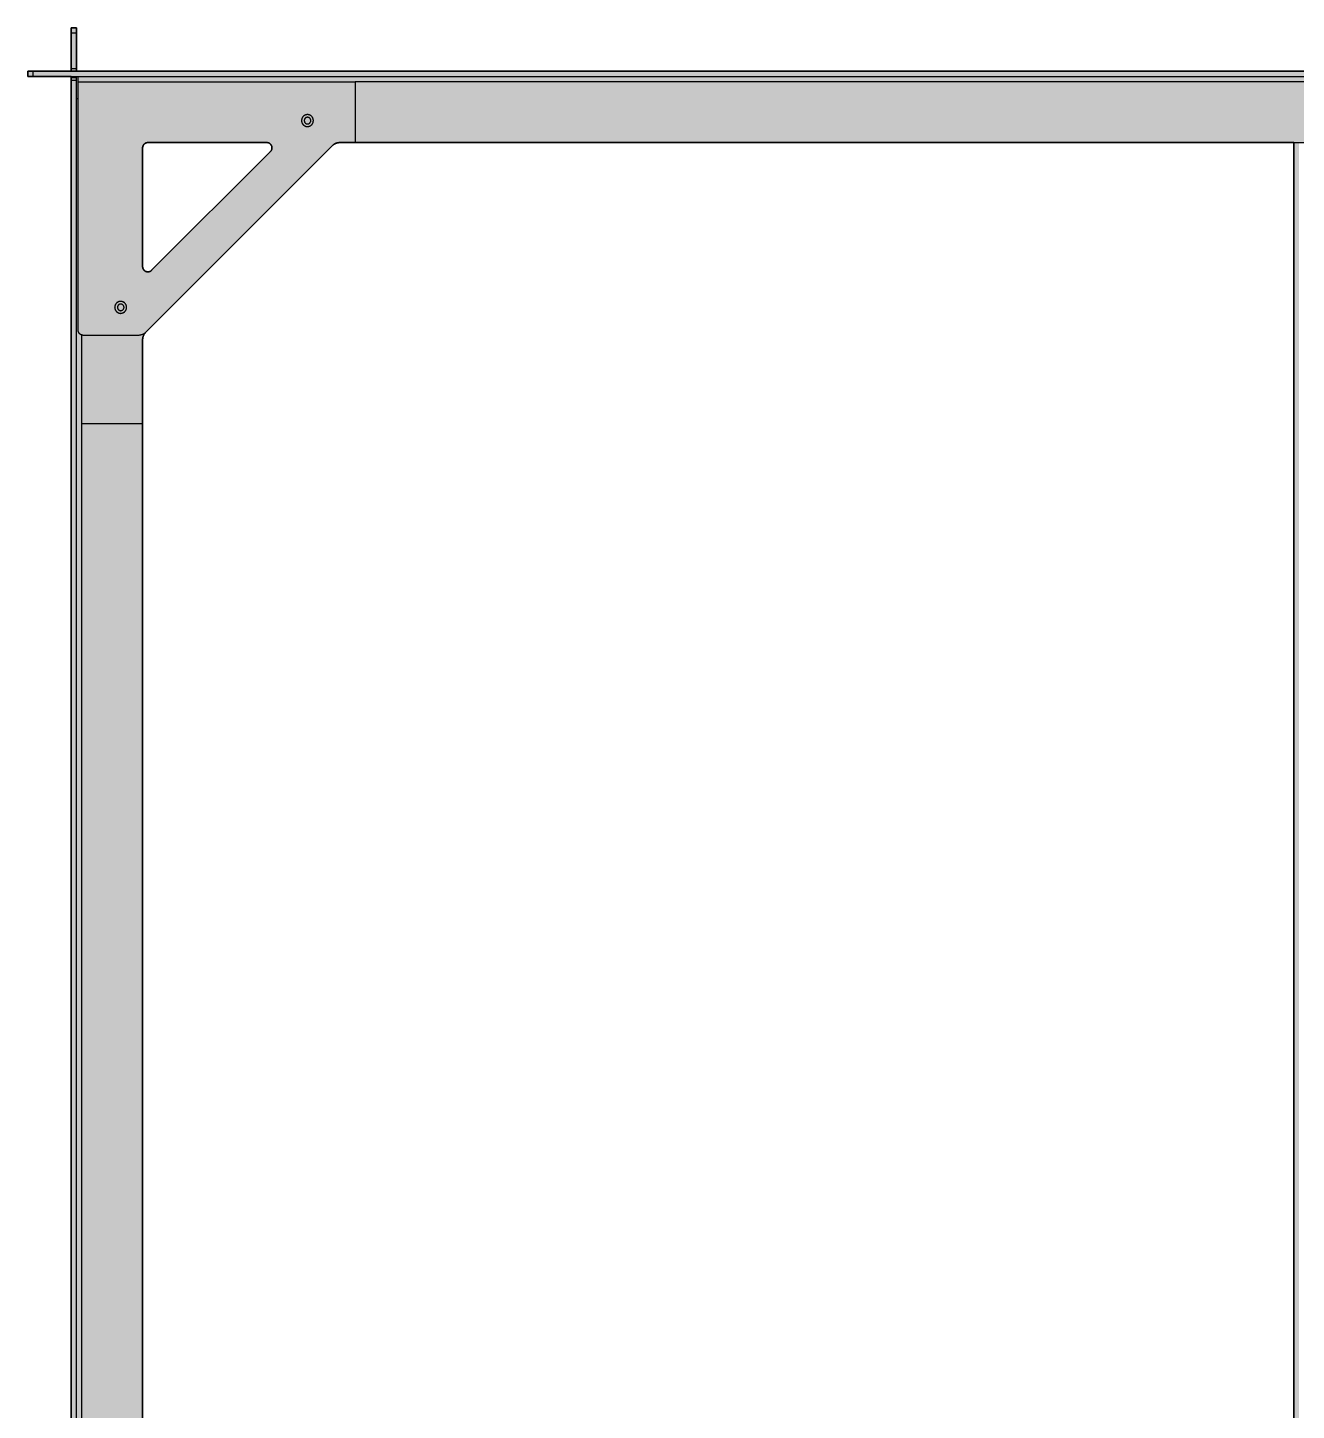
# Model space of a CAD drawing. Header units: millimetres. Extents: x 0 to 5353, y -1608 to 486.
# Drawn here: x 3442 to 4402, y -561 to 486 of the extents above; entities that cross this region are included whole.
import ezdxf

# ---------------------------------------------------------------- set-up
doc = ezdxf.new("R2010")
doc.units = ezdxf.units.MM
doc.layers.add('Blocks', color=7, linetype='Continuous')
doc.layers.add('Blocks$Fill', color=7, linetype='Continuous', true_color=0xffffff)
doc.layers.add('Blocks$Inner', color=7, linetype='Continuous', lineweight=25, true_color=0x007f00)
doc.layers.add('Blocks$Outline', color=7, linetype='Continuous', lineweight=35, true_color=0xff3f3f)

# ---------------------------------------------------------------- blocks, each defined once
blk = doc.blocks.new('Connect bed 180x200 Top')
at = {"layer": 'Blocks$Fill'}
h = blk.add_hatch(color=256, dxfattribs=at)
h.paths.add_polyline_path([(367.2, -928), (367.2, -954.8), (367.2, -958.8), (363.2, -958.8), (363.2, -954.8), (363.2, -928), (363.2, -926), (363.2, -925.8), (334.2, -925.8), (330.2, -925.8), (330.2, -921.8), (334.2, -921.8), (363.2, -921.8), (363.2, -921.3), (363.2, -921.1), (363.2, -919.1), (363.2, 1095.5), (363.2, 1097.5), (363.2, 1097.7), (363.2, 1098.2), (334.2, 1098.2), (330.2, 1098.2), (330.2, 1102.2), (334, 1102.2), (334.2, 1102.2), (363.2, 1102.2), (363.2, 1102.4), (363.2, 1104.4), (363.2, 1131.2), (363.2, 1135.2), (367.2, 1135.2), (367.2, 1131.2), (367.2, 1104.4), (367.2, 1102.4), (367.2, 1102.2), (1938.1, 1102.2), (2204.6, 1102.2), (2204.6, 1102.4), (2204.6, 1104.4), (2204.6, 1131.2), (2204.6, 1135.2), (2208.6, 1135.2), (2208.6, 1131.2), (2208.6, 1104.4), (2208.6, 1102.4), (2208.6, 1102.2), (2237.6, 1102.2), (2241.6, 1102.2), (2241.6, 1098.2), (2237.6, 1098.2), (2208.6, 1098.2), (2208.6, 1097.7), (2208.6, 1097.5), (2208.6, 1095.5), (2208.6, -919.1), (2208.6, -921.1), (2208.6, -921.3), (2208.6, -921.8), (2237.6, -921.8), (2241.6, -921.8), (2241.6, -925.8), (2237.6, -925.8), (2208.6, -925.8), (2208.6, -926), (2208.6, -928), (2208.6, -954.8), (2208.6, -958.8), (2204.6, -958.8), (2204.6, -954.8), (2204.6, -928), (2204.6, -926), (2204.6, -925.8), (1938.1, -925.8), (367.2, -925.8), (367.2, -926)], flags=0)
h.paths.add_polyline_path([(417.2, 1044.4), (417.2, 1044.2), (417.2, 954.3), (417.2, 954.2), (417.2, 954), (417.2, 953.9), (417.2, 953.8), (417.3, 953.6), (417.3, 953.5), (417.3, 953.3), (417.3, 953.2), (417.4, 953.1), (417.4, 952.9), (417.5, 952.8), (417.5, 952.7), (417.6, 952.6), (417.7, 952.4), (417.7, 952.3), (417.8, 952.2), (417.9, 952.1), (417.9, 952), (418, 951.9), (418.1, 951.8), (418.2, 951.6), (418.3, 951.5), (418.4, 951.4), (418.5, 951.4), (418.6, 951.3), (418.7, 951.2), (418.8, 951.1), (418.9, 951), (419, 950.9), (419.2, 950.9), (419.3, 950.8), (419.4, 950.7), (419.5, 950.7), (419.7, 950.6), (419.8, 950.6), (419.9, 950.5), (420.1, 950.5), (420.2, 950.4), (420.3, 950.4), (420.5, 950.4), (420.6, 950.4), (420.7, 950.3), (420.9, 950.3), (421, 950.3), (421.1, 950.3), (421.3, 950.3), (421.4, 950.3), (421.6, 950.3), (421.7, 950.3), (421.8, 950.4), (422, 950.4), (422.1, 950.4), (422.2, 950.4), (422.4, 950.5), (422.5, 950.5), (422.6, 950.6), (422.8, 950.6), (422.9, 950.7), (423, 950.7), (423.1, 950.8), (423.3, 950.9), (423.4, 951), (423.5, 951), (423.6, 951.1), (423.7, 951.2), (423.8, 951.3), (423.9, 951.4), (424, 951.5), (513.9, 1041.4), (514, 1041.5), (514.1, 1041.6), (514.2, 1041.7), (514.3, 1041.8), (514.4, 1041.9), (514.5, 1042), (514.5, 1042.2), (514.6, 1042.3), (514.7, 1042.4), (514.7, 1042.5), (514.8, 1042.6), (514.8, 1042.8), (514.9, 1042.9), (514.9, 1043), (515, 1043.2), (515, 1043.3), (515, 1043.4), (515.1, 1043.6), (515.1, 1043.7), (515.1, 1043.9), (515.1, 1044), (515.1, 1044.1), (515.1, 1044.3), (515.1, 1044.4), (515.1, 1044.5), (515.1, 1044.7), (515.1, 1044.8), (515, 1045), (515, 1045.1), (515, 1045.2), (514.9, 1045.4), (514.9, 1045.5), (514.9, 1045.6), (514.8, 1045.8), (514.7, 1045.9), (514.7, 1046), (514.6, 1046.1), (514.6, 1046.2), (514.5, 1046.4), (514.4, 1046.5), (514.3, 1046.6), (514.2, 1046.7), (514.2, 1046.8), (514.1, 1046.9), (514, 1047), (513.9, 1047.1), (513.8, 1047.2), (513.7, 1047.3), (513.6, 1047.4), (513.4, 1047.5), (513.3, 1047.5), (513.2, 1047.6), (513.1, 1047.7), (513, 1047.8), (512.9, 1047.8), (512.7, 1047.9), (512.6, 1047.9), (512.5, 1048), (512.3, 1048), (512.2, 1048.1), (512.1, 1048.1), (511.9, 1048.1), (511.8, 1048.2), (511.7, 1048.2), (511.5, 1048.2), (511.4, 1048.2), (511.2, 1048.2), (511.1, 1048.2), (421.2, 1048.2), (421.1, 1048.2), (420.9, 1048.2), (420.8, 1048.2), (420.6, 1048.2), (420.5, 1048.2), (420.4, 1048.1), (420.2, 1048.1), (420.1, 1048.1), (420, 1048), (419.9, 1048), (419.7, 1047.9), (419.6, 1047.9), (419.5, 1047.8), (419.4, 1047.8), (419.2, 1047.7), (419.1, 1047.6), (419, 1047.6), (418.9, 1047.5), (418.8, 1047.4), (418.7, 1047.3), (418.6, 1047.2), (418.5, 1047.1), (418.4, 1047.1), (418.3, 1047), (418.2, 1046.9), (418.1, 1046.7), (418, 1046.6), (417.9, 1046.5), (417.8, 1046.4), (417.8, 1046.3), (417.7, 1046.2), (417.6, 1046.1), (417.6, 1045.9), (417.5, 1045.8), (417.5, 1045.7), (417.4, 1045.6), (417.4, 1045.4), (417.3, 1045.3), (417.3, 1045.2), (417.3, 1045), (417.3, 1044.9), (417.2, 1044.8), (417.2, 1044.6), (417.2, 1044.5)], flags=0)
h.paths.add_polyline_path([(2060.7, 1048.2), (2060.5, 1048.2), (2060.4, 1048.2), (2060.3, 1048.2), (2060.1, 1048.2), (2060, 1048.2), (2059.9, 1048.1), (2059.7, 1048.1), (2059.6, 1048.1), (2059.5, 1048), (2059.3, 1048), (2059.2, 1047.9), (2059.1, 1047.9), (2058.9, 1047.8), (2058.8, 1047.8), (2058.7, 1047.7), (2058.6, 1047.6), (2058.5, 1047.5), (2058.4, 1047.5), (2058.2, 1047.4), (2058.1, 1047.3), (2058, 1047.2), (2057.9, 1047.1), (2057.8, 1047), (2057.7, 1046.9), (2057.6, 1046.8), (2057.6, 1046.7), (2057.5, 1046.6), (2057.4, 1046.5), (2057.3, 1046.4), (2057.2, 1046.2), (2057.2, 1046.1), (2057.1, 1046), (2057, 1045.9), (2057, 1045.8), (2056.9, 1045.6), (2056.9, 1045.5), (2056.9, 1045.4), (2056.8, 1045.2), (2056.8, 1045.1), (2056.8, 1045), (2056.7, 1044.8), (2056.7, 1044.7), (2056.7, 1044.5), (2056.7, 1044.4), (2056.7, 1044.3), (2056.7, 1044.1), (2056.7, 1044), (2056.7, 1043.9), (2056.7, 1043.7), (2056.7, 1043.6), (2056.8, 1043.4), (2056.8, 1043.3), (2056.8, 1043.2), (2056.9, 1043), (2056.9, 1042.9), (2057, 1042.8), (2057, 1042.6), (2057.1, 1042.5), (2057.1, 1042.4), (2057.2, 1042.3), (2057.3, 1042.2), (2057.3, 1042), (2057.4, 1041.9), (2057.5, 1041.8), (2057.6, 1041.7), (2057.7, 1041.6), (2057.8, 1041.5), (2057.9, 1041.4), (2147.8, 951.5), (2147.9, 951.4), (2148, 951.3), (2148.1, 951.2), (2148.2, 951.1), (2148.3, 951), (2148.4, 951), (2148.5, 950.9), (2148.7, 950.8), (2148.8, 950.7), (2148.9, 950.7), (2149, 950.6), (2149.2, 950.6), (2149.3, 950.5), (2149.4, 950.5), (2149.6, 950.4), (2149.7, 950.4), (2149.8, 950.4), (2150, 950.4), (2150.1, 950.3), (2150.2, 950.3), (2150.4, 950.3), (2150.5, 950.3), (2150.7, 950.3), (2150.8, 950.3), (2150.9, 950.3), (2151.1, 950.3), (2151.2, 950.4), (2151.3, 950.4), (2151.5, 950.4), (2151.6, 950.4), (2151.7, 950.5), (2151.9, 950.5), (2152, 950.6), (2152.1, 950.6), (2152.3, 950.7), (2152.4, 950.7), (2152.5, 950.8), (2152.6, 950.9), (2152.7, 950.9), (2152.9, 951), (2153, 951.1), (2153.1, 951.2), (2153.2, 951.3), (2153.3, 951.4), (2153.4, 951.4), (2153.5, 951.5), (2153.6, 951.6), (2153.7, 951.8), (2153.8, 951.9), (2153.9, 952), (2153.9, 952.1), (2154, 952.2), (2154.1, 952.3), (2154.1, 952.4), (2154.2, 952.6), (2154.3, 952.7), (2154.3, 952.8), (2154.4, 952.9), (2154.4, 953.1), (2154.5, 953.2), (2154.5, 953.3), (2154.5, 953.5), (2154.5, 953.6), (2154.6, 953.8), (2154.6, 953.9), (2154.6, 954), (2154.6, 954.2), (2154.6, 954.3), (2154.6, 1044.2), (2154.6, 1044.4), (2154.6, 1044.5), (2154.6, 1044.6), (2154.6, 1044.8), (2154.5, 1044.9), (2154.5, 1045.1), (2154.5, 1045.2), (2154.4, 1045.3), (2154.4, 1045.5), (2154.4, 1045.6), (2154.3, 1045.7), (2154.3, 1045.9), (2154.2, 1046), (2154.1, 1046.1), (2154.1, 1046.2), (2154, 1046.3), (2153.9, 1046.5), (2153.8, 1046.6), (2153.8, 1046.7), (2153.7, 1046.8), (2153.6, 1046.9), (2153.5, 1047), (2153.4, 1047.1), (2153.3, 1047.2), (2153.2, 1047.3), (2153.1, 1047.4), (2153, 1047.5), (2152.8, 1047.5), (2152.7, 1047.6), (2152.6, 1047.7), (2152.5, 1047.8), (2152.4, 1047.8), (2152.2, 1047.9), (2152.1, 1047.9), (2152, 1048), (2151.8, 1048), (2151.7, 1048.1), (2151.6, 1048.1), (2151.4, 1048.1), (2151.3, 1048.2), (2151.2, 1048.2), (2151, 1048.2), (2150.9, 1048.2), (2150.7, 1048.2), (2150.6, 1048.2)], flags=0)
h.paths.add_polyline_path([(2154.6, -867.9), (2154.6, -867.8), (2154.6, -777.9), (2154.6, -777.7), (2154.6, -777.6), (2154.6, -777.4), (2154.6, -777.3), (2154.5, -777.2), (2154.5, -777), (2154.5, -776.9), (2154.5, -776.8), (2154.4, -776.6), (2154.4, -776.5), (2154.3, -776.4), (2154.3, -776.2), (2154.2, -776.1), (2154.1, -776), (2154.1, -775.9), (2154, -775.8), (2153.9, -775.6), (2153.9, -775.5), (2153.8, -775.4), (2153.7, -775.3), (2153.6, -775.2), (2153.5, -775.1), (2153.4, -775), (2153.3, -774.9), (2153.2, -774.8), (2153.1, -774.7), (2153, -774.6), (2152.9, -774.6), (2152.7, -774.5), (2152.6, -774.4), (2152.5, -774.3), (2152.4, -774.3), (2152.3, -774.2), (2152.1, -774.2), (2152, -774.1), (2151.9, -774.1), (2151.7, -774), (2151.6, -774), (2151.5, -774), (2151.3, -773.9), (2151.2, -773.9), (2151.1, -773.9), (2150.9, -773.9), (2150.8, -773.9), (2150.7, -773.9), (2150.5, -773.9), (2150.4, -773.9), (2150.2, -773.9), (2150.1, -773.9), (2150, -773.9), (2149.8, -773.9), (2149.7, -774), (2149.6, -774), (2149.4, -774), (2149.3, -774.1), (2149.2, -774.1), (2149, -774.2), (2148.9, -774.2), (2148.8, -774.3), (2148.7, -774.4), (2148.5, -774.4), (2148.4, -774.5), (2148.3, -774.6), (2148.2, -774.7), (2148.1, -774.8), (2148, -774.8), (2147.9, -774.9), (2147.8, -775), (2057.9, -864.9), (2057.8, -865), (2057.7, -865.2), (2057.6, -865.3), (2057.5, -865.4), (2057.4, -865.5), (2057.3, -865.6), (2057.3, -865.7), (2057.2, -865.8), (2057.1, -866), (2057.1, -866.1), (2057, -866.2), (2057, -866.3), (2056.9, -866.5), (2056.9, -866.6), (2056.8, -866.7), (2056.8, -866.9), (2056.8, -867), (2056.7, -867.1), (2056.7, -867.3), (2056.7, -867.4), (2056.7, -867.5), (2056.7, -867.7), (2056.7, -867.8), (2056.7, -868), (2056.7, -868.1), (2056.7, -868.2), (2056.7, -868.4), (2056.8, -868.5), (2056.8, -868.6), (2056.8, -868.8), (2056.9, -868.9), (2056.9, -869), (2056.9, -869.2), (2057, -869.3), (2057, -869.4), (2057.1, -869.6), (2057.2, -869.7), (2057.2, -869.8), (2057.3, -869.9), (2057.4, -870), (2057.5, -870.2), (2057.6, -870.3), (2057.6, -870.4), (2057.7, -870.5), (2057.8, -870.6), (2057.9, -870.7), (2058, -870.8), (2058.1, -870.9), (2058.2, -870.9), (2058.4, -871), (2058.5, -871.1), (2058.6, -871.2), (2058.7, -871.2), (2058.8, -871.3), (2058.9, -871.4), (2059.1, -871.4), (2059.2, -871.5), (2059.3, -871.5), (2059.5, -871.6), (2059.6, -871.6), (2059.7, -871.7), (2059.9, -871.7), (2060, -871.7), (2060.1, -871.7), (2060.3, -871.8), (2060.4, -871.8), (2060.5, -871.8), (2060.7, -871.8), (2150.6, -871.8), (2150.7, -871.8), (2150.9, -871.8), (2151, -871.8), (2151.2, -871.7), (2151.3, -871.7), (2151.4, -871.7), (2151.6, -871.7), (2151.7, -871.6), (2151.8, -871.6), (2152, -871.5), (2152.1, -871.5), (2152.2, -871.4), (2152.4, -871.4), (2152.5, -871.3), (2152.6, -871.2), (2152.7, -871.2), (2152.8, -871.1), (2153, -871), (2153.1, -870.9), (2153.2, -870.8), (2153.3, -870.7), (2153.4, -870.7), (2153.5, -870.6), (2153.6, -870.5), (2153.7, -870.3), (2153.8, -870.2), (2153.8, -870.1), (2153.9, -870), (2154, -869.9), (2154.1, -869.8), (2154.1, -869.7), (2154.2, -869.5), (2154.3, -869.4), (2154.3, -869.3), (2154.4, -869.1), (2154.4, -869), (2154.4, -868.9), (2154.5, -868.7), (2154.5, -868.6), (2154.5, -868.5), (2154.6, -868.3), (2154.6, -868.2), (2154.6, -868.1)], flags=0)
h.paths.add_polyline_path([(1296.6, -871.8), (1296.6, 1048.2), (1292.6, 1048.2), (1292.6, -871.8)], flags=0)
h.paths.add_polyline_path([(511.1, -871.8), (511.2, -871.8), (511.4, -871.8), (511.5, -871.8), (511.7, -871.7), (511.8, -871.7), (511.9, -871.7), (512.1, -871.7), (512.2, -871.6), (512.3, -871.6), (512.5, -871.5), (512.6, -871.5), (512.7, -871.4), (512.9, -871.4), (513, -871.3), (513.1, -871.2), (513.2, -871.2), (513.3, -871.1), (513.4, -871), (513.6, -870.9), (513.7, -870.9), (513.8, -870.8), (513.9, -870.7), (514, -870.6), (514.1, -870.5), (514.2, -870.4), (514.2, -870.3), (514.3, -870.2), (514.4, -870), (514.5, -869.9), (514.6, -869.8), (514.6, -869.7), (514.7, -869.6), (514.7, -869.4), (514.8, -869.3), (514.9, -869.2), (514.9, -869), (514.9, -868.9), (515, -868.8), (515, -868.6), (515, -868.5), (515.1, -868.4), (515.1, -868.2), (515.1, -868.1), (515.1, -868), (515.1, -867.8), (515.1, -867.7), (515.1, -867.5), (515.1, -867.4), (515.1, -867.3), (515.1, -867.1), (515, -867), (515, -866.9), (515, -866.7), (514.9, -866.6), (514.9, -866.5), (514.8, -866.3), (514.8, -866.2), (514.7, -866.1), (514.7, -866), (514.6, -865.8), (514.5, -865.7), (514.5, -865.6), (514.4, -865.5), (514.3, -865.4), (514.2, -865.3), (514.1, -865.2), (514, -865), (513.9, -864.9), (424, -775), (423.9, -774.9), (423.8, -774.8), (423.7, -774.8), (423.6, -774.7), (423.5, -774.6), (423.4, -774.5), (423.3, -774.4), (423.1, -774.4), (423, -774.3), (422.9, -774.2), (422.8, -774.2), (422.6, -774.1), (422.5, -774.1), (422.4, -774), (422.2, -774), (422.1, -774), (422, -773.9), (421.8, -773.9), (421.7, -773.9), (421.6, -773.9), (421.4, -773.9), (421.3, -773.9), (421.1, -773.9), (421, -773.9), (420.9, -773.9), (420.7, -773.9), (420.6, -773.9), (420.5, -773.9), (420.3, -774), (420.2, -774), (420.1, -774), (419.9, -774.1), (419.8, -774.1), (419.7, -774.2), (419.5, -774.2), (419.4, -774.3), (419.3, -774.3), (419.2, -774.4), (419, -774.5), (418.9, -774.6), (418.8, -774.6), (418.7, -774.7), (418.6, -774.8), (418.5, -774.9), (418.4, -775), (418.3, -775.1), (418.2, -775.2), (418.1, -775.3), (418, -775.4), (417.9, -775.5), (417.9, -775.6), (417.8, -775.8), (417.7, -775.9), (417.7, -776), (417.6, -776.1), (417.5, -776.2), (417.5, -776.4), (417.4, -776.5), (417.4, -776.6), (417.3, -776.8), (417.3, -776.9), (417.3, -777), (417.3, -777.2), (417.2, -777.3), (417.2, -777.4), (417.2, -777.6), (417.2, -777.7), (417.2, -777.9), (417.2, -867.8), (417.2, -867.9), (417.2, -868), (417.2, -868.2), (417.2, -868.3), (417.3, -868.5), (417.3, -868.6), (417.3, -868.7), (417.3, -868.9), (417.4, -869), (417.4, -869.1), (417.5, -869.2), (417.5, -869.4), (417.6, -869.5), (417.6, -869.6), (417.7, -869.7), (417.8, -869.9), (417.8, -870), (417.9, -870.1), (418, -870.2), (418.1, -870.3), (418.2, -870.4), (418.3, -870.5), (418.4, -870.6), (418.5, -870.7), (418.6, -870.8), (418.7, -870.9), (418.8, -871), (418.9, -871), (419, -871.1), (419.1, -871.2), (419.2, -871.3), (419.4, -871.3), (419.5, -871.4), (419.6, -871.4), (419.7, -871.5), (419.9, -871.5), (420, -871.6), (420.1, -871.6), (420.2, -871.7), (420.4, -871.7), (420.5, -871.7), (420.6, -871.7), (420.8, -871.8), (420.9, -871.8), (421.1, -871.8), (421.2, -871.8)], flags=0)
h.paths.add_polyline_path([(1300.6, -871.8), (1938.1, -871.8), (1993.6, -871.8), (2005.3, -871.8), (2005.6, -871.8), (2005.8, -871.8), (2006.1, -871.7), (2006.4, -871.7), (2006.6, -871.7), (2006.9, -871.6), (2007.2, -871.5), (2007.4, -871.5), (2007.7, -871.4), (2008, -871.3), (2008.2, -871.2), (2008.5, -871.1), (2008.7, -871), (2009, -870.9), (2009.2, -870.7), (2009.4, -870.6), (2009.7, -870.5), (2009.9, -870.3), (2010.1, -870.2), (2010.3, -870), (2010.5, -869.8), (2010.8, -869.6), (2010.9, -869.4), (2152.3, -728.1), (2152.5, -727.9), (2152.6, -727.7), (2152.8, -727.5), (2153, -727.3), (2153.1, -727.1), (2153.3, -726.9), (2153.4, -726.6), (2153.6, -726.4), (2153.7, -726.1), (2153.8, -725.9), (2153.9, -725.7), (2154, -725.4), (2154.1, -725.1), (2154.2, -724.9), (2154.3, -724.6), (2154.4, -724.4), (2154.4, -724.1), (2154.5, -723.8), (2154.5, -723.6), (2154.6, -723.3), (2154.6, -723), (2154.6, -722.7), (2154.6, -722.5), (2154.6, -658.8), (2154.6, 835.2), (2154.6, 898.9), (2154.6, 899.2), (2154.6, 899.5), (2154.6, 899.7), (2154.5, 900), (2154.5, 900.3), (2154.4, 900.5), (2154.4, 900.8), (2154.3, 901.1), (2154.2, 901.3), (2154.1, 901.6), (2154, 901.8), (2153.9, 902.1), (2153.8, 902.3), (2153.7, 902.6), (2153.6, 902.8), (2153.4, 903.1), (2153.3, 903.3), (2153.1, 903.5), (2153, 903.7), (2152.8, 904), (2152.6, 904.2), (2152.5, 904.4), (2152.3, 904.6), (2010.9, 1045.9), (2010.8, 1046.1), (2010.5, 1046.3), (2010.3, 1046.4), (2010.1, 1046.6), (2009.9, 1046.8), (2009.7, 1046.9), (2009.4, 1047.1), (2009.2, 1047.2), (2009, 1047.3), (2008.7, 1047.4), (2008.5, 1047.6), (2008.2, 1047.7), (2008, 1047.8), (2007.7, 1047.8), (2007.4, 1047.9), (2007.2, 1048), (2006.9, 1048.1), (2006.6, 1048.1), (2006.4, 1048.1), (2006.1, 1048.2), (2005.8, 1048.2), (2005.6, 1048.2), (2005.3, 1048.2), (1993.6, 1048.2), (1938.1, 1048.2), (1300.6, 1048.2)], flags=0)
h.paths.add_polyline_path([(578.2, -871.8), (1288.6, -871.8), (1288.6, 1048.2), (578.2, 1048.2), (566.5, 1048.2), (566.2, 1048.2), (566, 1048.2), (565.7, 1048.2), (565.4, 1048.1), (565.1, 1048.1), (564.9, 1048.1), (564.6, 1048), (564.3, 1047.9), (564.1, 1047.8), (563.8, 1047.8), (563.6, 1047.7), (563.3, 1047.6), (563.1, 1047.4), (562.8, 1047.3), (562.6, 1047.2), (562.3, 1047.1), (562.1, 1046.9), (561.9, 1046.8), (561.7, 1046.6), (561.5, 1046.4), (561.2, 1046.3), (561, 1046.1), (560.8, 1045.9), (419.6, 904.6), (419.4, 904.4), (419.2, 904.2), (419, 904), (418.8, 903.7), (418.7, 903.5), (418.5, 903.3), (418.4, 903.1), (418.2, 902.8), (418.1, 902.6), (418, 902.3), (417.9, 902.1), (417.8, 901.8), (417.7, 901.6), (417.6, 901.3), (417.5, 901.1), (417.4, 900.8), (417.4, 900.5), (417.3, 900.3), (417.3, 900), (417.3, 899.7), (417.2, 899.5), (417.2, 899.2), (417.2, 898.9), (417.2, 835.2), (417.2, -658.8), (417.2, -722.5), (417.2, -722.7), (417.2, -723), (417.3, -723.3), (417.3, -723.6), (417.3, -723.8), (417.4, -724.1), (417.4, -724.4), (417.5, -724.6), (417.6, -724.9), (417.7, -725.1), (417.8, -725.4), (417.9, -725.7), (418, -725.9), (418.1, -726.1), (418.2, -726.4), (418.4, -726.6), (418.5, -726.9), (418.7, -727.1), (418.8, -727.3), (419, -727.5), (419.2, -727.7), (419.4, -727.9), (419.6, -728.1), (560.8, -869.4), (561, -869.6), (561.2, -869.8), (561.5, -870), (561.7, -870.2), (561.9, -870.3), (562.1, -870.5), (562.3, -870.6), (562.6, -870.7), (562.8, -870.9), (563.1, -871), (563.3, -871.1), (563.6, -871.2), (563.8, -871.3), (564.1, -871.4), (564.3, -871.5), (564.6, -871.5), (564.9, -871.6), (565.1, -871.7), (565.4, -871.7), (565.7, -871.7), (566, -871.8), (566.2, -871.8), (566.5, -871.8)], flags=0)
at = {"layer": 'Blocks$Inner'}
for p, q in [((334, 1102.2), (330.2, 1102.2)), ((330.2, 1102.2), (330.2, 1098.2)), ((334.2, 1102.2), (334, 1102.2)), ((334.2, 1098.2), (334.2, 1102.2)), ((1938.1, 1102.2), (334.2, 1102.2)), ((363.2, 1104.4), (367.2, 1104.4)), ((367.2, 1102.2), (367.2, 1102.4)), ((330.2, 1098.2), (334.2, 1098.2)), ((334.2, 1098.2), (1938.1, 1098.2)), ((368.4, 1094.2), (368.4, 1098.2)), ((1938.1, 1094.2), (578.2, 1094.2)), ((368.4, 1081.2), (367.2, 1081.2)), ((578.2, 1048.2), (1938.1, 1048.2)), ((1288.6, 1048.2), (1288.6, -871.8)), ((371.2, -726), (371.2, 902.4))]:
    blk.add_line(p, q, dxfattribs=at)
for points in [[(367.2, 1131.2), (367.2, 1135.2), (363.2, 1135.2), (363.2, 1131.2)], [(566.5, 1048.2), (566.2, 1048.2), (566, 1048.2), (565.7, 1048.2), (565.4, 1048.1), (565.1, 1048.1), (564.9, 1048.1), (564.6, 1048), (564.3, 1047.9), (564.1, 1047.8), (563.8, 1047.8), (563.6, 1047.7), (563.3, 1047.6), (563.1, 1047.4), (562.8, 1047.3), (562.6, 1047.2), (562.3, 1047.1), (562.1, 1046.9), (561.9, 1046.8), (561.7, 1046.6), (561.5, 1046.4), (561.2, 1046.3), (561, 1046.1), (560.8, 1045.9), (419.5, 904.6), (419.3, 904.4), (419.1, 904.2), (418.9, 904), (418.7, 903.8), (418.5, 903.7), (418.3, 903.5), (418, 903.4), (417.8, 903.2), (417.6, 903.1), (417.3, 903), (417.1, 902.9), (416.8, 902.8), (416.6, 902.7), (416.3, 902.6), (416, 902.5), (415.8, 902.5), (415.5, 902.4), (415.2, 902.3), (415, 902.3), (414.7, 902.3), (414.4, 902.2), (414.2, 902.2), (413.9, 902.2), (372.4, 902.2), (372.3, 902.2), (372.1, 902.2), (372, 902.2), (371.8, 902.3), (371.7, 902.3), (371.6, 902.3), (371.4, 902.3), (371.3, 902.4), (371.2, 902.4), (371.1, 902.5), (370.9, 902.5), (370.8, 902.6), (370.7, 902.6), (370.6, 902.7), (370.4, 902.7), (370.3, 902.8), (370.2, 902.9), (370.1, 903), (370, 903), (369.9, 903.1), (369.8, 903.2), (369.7, 903.3), (369.6, 903.4), (369.5, 903.5), (369.4, 903.6), (369.3, 903.7), (369.2, 903.8), (369.1, 903.9), (369, 904), (369, 904.1), (368.9, 904.3), (368.8, 904.4), (368.8, 904.5), (368.7, 904.6), (368.7, 904.8), (368.6, 904.9), (368.6, 905), (368.5, 905.1), (368.5, 905.3), (368.5, 905.4), (368.5, 905.5), (368.4, 905.7), (368.4, 905.8), (368.4, 906), (368.4, 906.1), (368.4, 906.2), (368.4, 1094.2), (578.2, 1094.2), (578.2, 1048.2)], [(546.5, 1065), (546.5, 1065.2), (546.4, 1065.3), (546.4, 1065.5), (546.4, 1065.6), (546.4, 1065.8), (546.3, 1065.9), (546.3, 1066.1), (546.3, 1066.2), (546.2, 1066.4), (546.1, 1066.5), (546.1, 1066.7), (546, 1066.8), (546, 1067), (545.9, 1067.1), (545.8, 1067.2), (545.7, 1067.4), (545.6, 1067.5), (545.5, 1067.6), (545.4, 1067.7), (545.3, 1067.9), (545.2, 1068), (545.1, 1068.1), (545, 1068.2), (544.9, 1068.3), (544.8, 1068.4), (544.7, 1068.5), (544.5, 1068.6), (544.4, 1068.7), (544.3, 1068.7), (544.1, 1068.8), (544, 1068.9), (543.9, 1069), (543.7, 1069), (543.6, 1069.1), (543.4, 1069.1), (543.3, 1069.2), (543.1, 1069.2), (543, 1069.3), (542.8, 1069.3), (542.7, 1069.3), (542.5, 1069.3), (542.4, 1069.4), (542.2, 1069.4), (542, 1069.4), (541.9, 1069.4), (541.7, 1069.4), (541.6, 1069.4), (541.4, 1069.3), (541.3, 1069.3), (541.1, 1069.3), (541, 1069.3), (540.8, 1069.2), (540.7, 1069.2), (540.5, 1069.1), (540.4, 1069.1), (540.2, 1069), (540.1, 1069), (539.9, 1068.9), (539.8, 1068.8), (539.7, 1068.7), (539.5, 1068.7), (539.4, 1068.6), (539.3, 1068.5), (539.2, 1068.4), (539, 1068.3), (538.9, 1068.2), (538.8, 1068.1), (538.7, 1068), (538.6, 1067.9), (538.5, 1067.7), (538.4, 1067.6), (538.3, 1067.5), (538.2, 1067.4), (538.1, 1067.2), (538.1, 1067.1), (538, 1067), (537.9, 1066.8), (537.8, 1066.7), (537.8, 1066.5), (537.7, 1066.4), (537.7, 1066.2), (537.6, 1066.1), (537.6, 1065.9), (537.6, 1065.8), (537.5, 1065.6), (537.5, 1065.5), (537.5, 1065.3), (537.5, 1065.2), (537.5, 1065), (537.5, 1064.9), (537.5, 1064.7), (537.5, 1064.6), (537.5, 1064.4), (537.5, 1064.2), (537.5, 1064.1), (537.6, 1063.9), (537.6, 1063.8), (537.6, 1063.6), (537.7, 1063.5), (537.7, 1063.3), (537.8, 1063.2), (537.8, 1063.1), (537.9, 1062.9), (538, 1062.8), (538.1, 1062.6), (538.1, 1062.5), (538.2, 1062.4), (538.3, 1062.2), (538.4, 1062.1), (538.5, 1062), (538.6, 1061.9), (538.7, 1061.8), (538.8, 1061.7), (538.9, 1061.6), (539, 1061.4), (539.2, 1061.3), (539.3, 1061.3), (539.4, 1061.2), (539.5, 1061.1), (539.7, 1061), (539.8, 1060.9), (539.9, 1060.8), (540.1, 1060.8), (540.2, 1060.7), (540.4, 1060.7), (540.5, 1060.6), (540.7, 1060.6), (540.8, 1060.5), (541, 1060.5), (541.1, 1060.4), (541.3, 1060.4), (541.4, 1060.4), (541.6, 1060.4), (541.7, 1060.4), (541.9, 1060.4), (542, 1060.4), (542.2, 1060.4), (542.4, 1060.4), (542.5, 1060.4), (542.7, 1060.4), (542.8, 1060.4), (543, 1060.5), (543.1, 1060.5), (543.3, 1060.6), (543.4, 1060.6), (543.6, 1060.7), (543.7, 1060.7), (543.9, 1060.8), (544, 1060.8), (544.1, 1060.9), (544.3, 1061), (544.4, 1061.1), (544.5, 1061.2), (544.7, 1061.3), (544.8, 1061.3), (544.9, 1061.4), (545, 1061.6), (545.1, 1061.7), (545.2, 1061.8), (545.3, 1061.9), (545.4, 1062), (545.5, 1062.1), (545.6, 1062.2), (545.7, 1062.4), (545.8, 1062.5), (545.9, 1062.6), (546, 1062.8), (546, 1062.9), (546.1, 1063.1), (546.1, 1063.2), (546.2, 1063.3), (546.3, 1063.5), (546.3, 1063.6), (546.3, 1063.8), (546.4, 1063.9), (546.4, 1064.1), (546.4, 1064.2), (546.4, 1064.4), (546.5, 1064.6), (546.5, 1064.7), (546.5, 1064.9)], [(541.9, 1067.4), (541.8, 1067.4), (541.7, 1067.4), (541.7, 1067.3), (541.6, 1067.3), (541.5, 1067.3), (541.4, 1067.3), (541.3, 1067.3), (541.2, 1067.2), (541.2, 1067.2), (541.1, 1067.2), (541, 1067.2), (540.9, 1067.1), (540.8, 1067.1), (540.8, 1067), (540.7, 1067), (540.6, 1066.9), (540.5, 1066.9), (540.5, 1066.8), (540.4, 1066.8), (540.3, 1066.7), (540.3, 1066.7), (540.2, 1066.6), (540.2, 1066.6), (540.1, 1066.5), (540, 1066.4), (540, 1066.4), (539.9, 1066.3), (539.9, 1066.2), (539.8, 1066.1), (539.8, 1066.1), (539.8, 1066), (539.7, 1065.9), (539.7, 1065.8), (539.7, 1065.8), (539.6, 1065.7), (539.6, 1065.6), (539.6, 1065.5), (539.6, 1065.4), (539.5, 1065.3), (539.5, 1065.3), (539.5, 1065.2), (539.5, 1065.1), (539.5, 1065), (539.5, 1064.9), (539.5, 1064.8), (539.5, 1064.7), (539.5, 1064.7), (539.5, 1064.6), (539.5, 1064.5), (539.5, 1064.4), (539.6, 1064.3), (539.6, 1064.2), (539.6, 1064.1), (539.6, 1064.1), (539.7, 1064), (539.7, 1063.9), (539.7, 1063.8), (539.8, 1063.7), (539.8, 1063.7), (539.8, 1063.6), (539.9, 1063.5), (539.9, 1063.4), (540, 1063.4), (540, 1063.3), (540.1, 1063.2), (540.2, 1063.2), (540.2, 1063.1), (540.3, 1063.1), (540.3, 1063), (540.4, 1062.9), (540.5, 1062.9), (540.5, 1062.8), (540.6, 1062.8), (540.7, 1062.7), (540.8, 1062.7), (540.8, 1062.7), (540.9, 1062.6), (541, 1062.6), (541.1, 1062.5), (541.2, 1062.5), (541.2, 1062.5), (541.3, 1062.5), (541.4, 1062.4), (541.5, 1062.4), (541.6, 1062.4), (541.7, 1062.4), (541.7, 1062.4), (541.8, 1062.4), (541.9, 1062.4), (542, 1062.4), (542.1, 1062.4), (542.2, 1062.4), (542.3, 1062.4), (542.3, 1062.4), (542.4, 1062.4), (542.5, 1062.4), (542.6, 1062.4), (542.7, 1062.5), (542.8, 1062.5), (542.8, 1062.5), (542.9, 1062.5), (543, 1062.6), (543.1, 1062.6), (543.2, 1062.7), (543.2, 1062.7), (543.3, 1062.7), (543.4, 1062.8), (543.5, 1062.8), (543.5, 1062.9), (543.6, 1062.9), (543.7, 1063), (543.7, 1063.1), (543.8, 1063.1), (543.8, 1063.2), (543.9, 1063.2), (544, 1063.3), (544, 1063.4), (544.1, 1063.4), (544.1, 1063.5), (544.1, 1063.6), (544.2, 1063.7), (544.2, 1063.7), (544.3, 1063.8), (544.3, 1063.9), (544.3, 1064), (544.4, 1064.1), (544.4, 1064.1), (544.4, 1064.2), (544.4, 1064.3), (544.5, 1064.4), (544.5, 1064.5), (544.5, 1064.6), (544.5, 1064.7), (544.5, 1064.7), (544.5, 1064.8), (544.5, 1064.9), (544.5, 1065), (544.5, 1065.1), (544.5, 1065.2), (544.5, 1065.3), (544.5, 1065.3), (544.4, 1065.4), (544.4, 1065.5), (544.4, 1065.6), (544.4, 1065.7), (544.3, 1065.8), (544.3, 1065.8), (544.3, 1065.9), (544.2, 1066), (544.2, 1066.1), (544.1, 1066.1), (544.1, 1066.2), (544.1, 1066.3), (544, 1066.4), (544, 1066.4), (543.9, 1066.5), (543.8, 1066.6), (543.8, 1066.6), (543.7, 1066.7), (543.7, 1066.7), (543.6, 1066.8), (543.5, 1066.8), (543.5, 1066.9), (543.4, 1066.9), (543.3, 1067), (543.2, 1067), (543.2, 1067.1), (543.1, 1067.1), (543, 1067.2), (542.9, 1067.2), (542.8, 1067.2), (542.8, 1067.2), (542.7, 1067.3), (542.6, 1067.3), (542.5, 1067.3), (542.4, 1067.3), (542.3, 1067.3), (542.3, 1067.4), (542.2, 1067.4), (542.1, 1067.4), (542, 1067.4)], [(417.2, 1044.4), (417.2, 1044.2), (417.2, 954.3), (417.2, 954.2), (417.2, 954), (417.2, 953.9), (417.2, 953.8), (417.3, 953.6), (417.3, 953.5), (417.3, 953.3), (417.3, 953.2), (417.4, 953.1), (417.4, 952.9), (417.5, 952.8), (417.5, 952.7), (417.6, 952.6), (417.7, 952.4), (417.7, 952.3), (417.8, 952.2), (417.9, 952.1), (417.9, 952), (418, 951.9), (418.1, 951.8), (418.2, 951.6), (418.3, 951.5), (418.4, 951.4), (418.5, 951.4), (418.6, 951.3), (418.7, 951.2), (418.8, 951.1), (418.9, 951), (419, 950.9), (419.2, 950.9), (419.3, 950.8), (419.4, 950.7), (419.5, 950.7), (419.7, 950.6), (419.8, 950.6), (419.9, 950.5), (420.1, 950.5), (420.2, 950.4), (420.3, 950.4), (420.5, 950.4), (420.6, 950.4), (420.7, 950.3), (420.9, 950.3), (421, 950.3), (421.1, 950.3), (421.3, 950.3), (421.4, 950.3), (421.6, 950.3), (421.7, 950.3), (421.8, 950.4), (422, 950.4), (422.1, 950.4), (422.2, 950.4), (422.4, 950.5), (422.5, 950.5), (422.6, 950.6), (422.8, 950.6), (422.9, 950.7), (423, 950.7), (423.1, 950.8), (423.3, 950.9), (423.4, 951), (423.5, 951), (423.6, 951.1), (423.7, 951.2), (423.8, 951.3), (423.9, 951.4), (424, 951.5), (513.9, 1041.4), (514, 1041.5), (514.1, 1041.6), (514.2, 1041.7), (514.3, 1041.8), (514.4, 1041.9), (514.5, 1042), (514.5, 1042.2), (514.6, 1042.3), (514.7, 1042.4), (514.7, 1042.5), (514.8, 1042.6), (514.8, 1042.8), (514.9, 1042.9), (514.9, 1043), (515, 1043.2), (515, 1043.3), (515, 1043.4), (515.1, 1043.6), (515.1, 1043.7), (515.1, 1043.9), (515.1, 1044), (515.1, 1044.1), (515.1, 1044.3), (515.1, 1044.4), (515.1, 1044.5), (515.1, 1044.7), (515.1, 1044.8), (515, 1045), (515, 1045.1), (515, 1045.2), (514.9, 1045.4), (514.9, 1045.5), (514.9, 1045.6), (514.8, 1045.8), (514.7, 1045.9), (514.7, 1046), (514.6, 1046.1), (514.6, 1046.2), (514.5, 1046.4), (514.4, 1046.5), (514.3, 1046.6), (514.2, 1046.7), (514.2, 1046.8), (514.1, 1046.9), (514, 1047), (513.9, 1047.1), (513.8, 1047.2), (513.7, 1047.3), (513.6, 1047.4), (513.4, 1047.5), (513.3, 1047.5), (513.2, 1047.6), (513.1, 1047.7), (513, 1047.8), (512.9, 1047.8), (512.7, 1047.9), (512.6, 1047.9), (512.5, 1048), (512.3, 1048), (512.2, 1048.1), (512.1, 1048.1), (511.9, 1048.1), (511.8, 1048.2), (511.7, 1048.2), (511.5, 1048.2), (511.4, 1048.2), (511.2, 1048.2), (511.1, 1048.2), (421.2, 1048.2), (421.1, 1048.2), (420.9, 1048.2), (420.8, 1048.2), (420.6, 1048.2), (420.5, 1048.2), (420.4, 1048.1), (420.2, 1048.1), (420.1, 1048.1), (420, 1048), (419.9, 1048), (419.7, 1047.9), (419.6, 1047.9), (419.5, 1047.8), (419.4, 1047.8), (419.2, 1047.7), (419.1, 1047.6), (419, 1047.6), (418.9, 1047.5), (418.8, 1047.4), (418.7, 1047.3), (418.6, 1047.2), (418.5, 1047.1), (418.4, 1047.1), (418.3, 1047), (418.2, 1046.9), (418.1, 1046.7), (418, 1046.6), (417.9, 1046.5), (417.8, 1046.4), (417.8, 1046.3), (417.7, 1046.2), (417.6, 1046.1), (417.6, 1045.9), (417.5, 1045.8), (417.5, 1045.7), (417.4, 1045.6), (417.4, 1045.4), (417.3, 1045.3), (417.3, 1045.2), (417.3, 1045), (417.3, 1044.9), (417.2, 1044.8), (417.2, 1044.6), (417.2, 1044.5)], [(405, 923.6), (405, 923.8), (405, 923.9), (405, 924.1), (405, 924.2), (405, 924.4), (404.9, 924.5), (404.9, 924.7), (404.8, 924.8), (404.8, 925), (404.7, 925.1), (404.7, 925.3), (404.6, 925.4), (404.5, 925.5), (404.5, 925.7), (404.4, 925.8), (404.3, 925.9), (404.2, 926.1), (404.1, 926.2), (404, 926.3), (403.9, 926.4), (403.8, 926.5), (403.7, 926.7), (403.6, 926.8), (403.5, 926.9), (403.4, 927), (403.2, 927.1), (403.1, 927.1), (403, 927.2), (402.8, 927.3), (402.7, 927.4), (402.6, 927.5), (402.4, 927.5), (402.3, 927.6), (402.1, 927.7), (402, 927.7), (401.8, 927.8), (401.7, 927.8), (401.5, 927.8), (401.4, 927.9), (401.2, 927.9), (401.1, 927.9), (400.9, 927.9), (400.8, 927.9), (400.6, 927.9), (400.5, 927.9), (400.3, 927.9), (400.2, 927.9), (400, 927.9), (399.9, 927.9), (399.7, 927.9), (399.5, 927.8), (399.4, 927.8), (399.2, 927.8), (399.1, 927.7), (399, 927.7), (398.8, 927.6), (398.7, 927.5), (398.5, 927.5), (398.4, 927.4), (398.3, 927.3), (398.1, 927.2), (398, 927.1), (397.9, 927.1), (397.7, 927), (397.6, 926.9), (397.5, 926.8), (397.4, 926.7), (397.3, 926.5), (397.2, 926.4), (397.1, 926.3), (397, 926.2), (396.9, 926.1), (396.8, 925.9), (396.7, 925.8), (396.6, 925.7), (396.6, 925.5), (396.5, 925.4), (396.4, 925.3), (396.4, 925.1), (396.3, 925), (396.3, 924.8), (396.2, 924.7), (396.2, 924.5), (396.1, 924.4), (396.1, 924.2), (396.1, 924.1), (396.1, 923.9), (396.1, 923.8), (396.1, 923.6), (396, 923.4), (396.1, 923.3), (396.1, 923.1), (396.1, 923), (396.1, 922.8), (396.1, 922.7), (396.1, 922.5), (396.2, 922.4), (396.2, 922.2), (396.3, 922.1), (396.3, 921.9), (396.4, 921.8), (396.4, 921.6), (396.5, 921.5), (396.6, 921.4), (396.6, 921.2), (396.7, 921.1), (396.8, 921), (396.9, 920.8), (397, 920.7), (397.1, 920.6), (397.2, 920.5), (397.3, 920.3), (397.4, 920.2), (397.5, 920.1), (397.6, 920), (397.7, 919.9), (397.9, 919.8), (398, 919.7), (398.1, 919.7), (398.3, 919.6), (398.4, 919.5), (398.5, 919.4), (398.7, 919.4), (398.8, 919.3), (399, 919.2), (399.1, 919.2), (399.2, 919.1), (399.4, 919.1), (399.5, 919.1), (399.7, 919), (399.9, 919), (400, 919), (400.2, 919), (400.3, 919), (400.5, 918.9), (400.6, 918.9), (400.8, 919), (400.9, 919), (401.1, 919), (401.2, 919), (401.4, 919), (401.5, 919.1), (401.7, 919.1), (401.8, 919.1), (402, 919.2), (402.1, 919.2), (402.3, 919.3), (402.4, 919.4), (402.6, 919.4), (402.7, 919.5), (402.8, 919.6), (403, 919.7), (403.1, 919.7), (403.2, 919.8), (403.4, 919.9), (403.5, 920), (403.6, 920.1), (403.7, 920.2), (403.8, 920.3), (403.9, 920.5), (404, 920.6), (404.1, 920.7), (404.2, 920.8), (404.3, 921), (404.4, 921.1), (404.5, 921.2), (404.5, 921.4), (404.6, 921.5), (404.7, 921.6), (404.7, 921.8), (404.8, 921.9), (404.8, 922.1), (404.9, 922.2), (404.9, 922.4), (405, 922.5), (405, 922.7), (405, 922.8), (405, 923), (405, 923.1), (405, 923.3), (405, 923.4)], [(400.5, 925.9), (400.4, 925.9), (400.3, 925.9), (400.2, 925.9), (400.1, 925.9), (400.1, 925.9), (400, 925.9), (399.9, 925.9), (399.8, 925.8), (399.7, 925.8), (399.6, 925.8), (399.6, 925.7), (399.5, 925.7), (399.4, 925.7), (399.3, 925.6), (399.3, 925.6), (399.2, 925.5), (399.1, 925.5), (399.1, 925.4), (399, 925.4), (398.9, 925.3), (398.9, 925.3), (398.8, 925.2), (398.7, 925.1), (398.7, 925.1), (398.6, 925), (398.6, 924.9), (398.5, 924.9), (398.5, 924.8), (398.4, 924.7), (398.4, 924.6), (398.3, 924.6), (398.3, 924.5), (398.3, 924.4), (398.2, 924.3), (398.2, 924.3), (398.2, 924.2), (398.2, 924.1), (398.1, 924), (398.1, 923.9), (398.1, 923.8), (398.1, 923.7), (398.1, 923.7), (398.1, 923.6), (398.1, 923.5), (398.1, 923.4), (398.1, 923.3), (398.1, 923.2), (398.1, 923.1), (398.1, 923.1), (398.1, 923), (398.1, 922.9), (398.2, 922.8), (398.2, 922.7), (398.2, 922.6), (398.2, 922.6), (398.3, 922.5), (398.3, 922.4), (398.3, 922.3), (398.4, 922.2), (398.4, 922.2), (398.5, 922.1), (398.5, 922), (398.6, 922), (398.6, 921.9), (398.7, 921.8), (398.7, 921.8), (398.8, 921.7), (398.9, 921.6), (398.9, 921.6), (399, 921.5), (399.1, 921.5), (399.1, 921.4), (399.2, 921.4), (399.3, 921.3), (399.3, 921.3), (399.4, 921.2), (399.5, 921.2), (399.6, 921.2), (399.6, 921.1), (399.7, 921.1), (399.8, 921.1), (399.9, 921), (400, 921), (400.1, 921), (400.1, 921), (400.2, 921), (400.3, 921), (400.4, 921), (400.5, 920.9), (400.6, 920.9), (400.7, 920.9), (400.7, 921), (400.8, 921), (400.9, 921), (401, 921), (401.1, 921), (401.2, 921), (401.3, 921), (401.3, 921.1), (401.4, 921.1), (401.5, 921.1), (401.6, 921.2), (401.7, 921.2), (401.7, 921.2), (401.8, 921.3), (401.9, 921.3), (402, 921.4), (402, 921.4), (402.1, 921.5), (402.2, 921.5), (402.2, 921.6), (402.3, 921.6), (402.4, 921.7), (402.4, 921.8), (402.5, 921.8), (402.5, 921.9), (402.6, 922), (402.6, 922), (402.7, 922.1), (402.7, 922.2), (402.8, 922.2), (402.8, 922.3), (402.8, 922.4), (402.9, 922.5), (402.9, 922.6), (402.9, 922.6), (403, 922.7), (403, 922.8), (403, 922.9), (403, 923), (403, 923.1), (403.1, 923.1), (403.1, 923.2), (403.1, 923.3), (403.1, 923.4), (403.1, 923.5), (403.1, 923.6), (403.1, 923.7), (403.1, 923.7), (403, 923.8), (403, 923.9), (403, 924), (403, 924.1), (403, 924.2), (402.9, 924.3), (402.9, 924.3), (402.9, 924.4), (402.8, 924.5), (402.8, 924.6), (402.8, 924.6), (402.7, 924.7), (402.7, 924.8), (402.6, 924.9), (402.6, 924.9), (402.5, 925), (402.5, 925.1), (402.4, 925.1), (402.4, 925.2), (402.3, 925.3), (402.2, 925.3), (402.2, 925.4), (402.1, 925.4), (402, 925.5), (402, 925.5), (401.9, 925.6), (401.8, 925.6), (401.7, 925.7), (401.7, 925.7), (401.6, 925.7), (401.5, 925.8), (401.4, 925.8), (401.3, 925.8), (401.3, 925.9), (401.2, 925.9), (401.1, 925.9), (401, 925.9), (400.9, 925.9), (400.8, 925.9), (400.7, 925.9), (400.7, 925.9), (400.6, 925.9)]]:
    blk.add_lwpolyline(points, close=True, dxfattribs=at)
for points in [[(363.2, 1131.2), (363.2, 1104.4), (363.2, 1102.4)], [(363.2, 1102.2), (363.2, 1102.4), (367.2, 1102.4), (367.2, 1104.4), (367.2, 1131.2)], [(363.2, 1097.5), (367.2, 1097.5), (367.2, 1097.7), (367.2, 1098.2)], [(363.2, 1098.2), (363.2, 1097.7), (367.2, 1097.7)], [(363.2, 1097.7), (363.2, 1097.5), (363.2, 1095.5), (363.2, -919.1), (363.2, -921.1)], [(363.2, 1095.5), (367.2, 1095.5), (367.2, 1097.5)], [(363.2, -919.1), (367.2, -919.1), (367.2, 1095.5)], [(420.9, 1048.2), (420.7, 1048.2), (420.6, 1048.2), (420.5, 1048.1), (420.3, 1048.1), (420.2, 1048.1), (420.1, 1048), (419.9, 1048), (419.8, 1048), (419.7, 1047.9), (419.5, 1047.9), (419.4, 1047.8), (419.3, 1047.7), (419.2, 1047.7), (419.1, 1047.6), (418.9, 1047.5), (418.8, 1047.4), (418.7, 1047.3), (418.6, 1047.3), (418.5, 1047.2), (418.4, 1047.1), (418.3, 1047), (418.2, 1046.9), (418.1, 1046.8), (418, 1046.7), (418, 1046.5), (417.9, 1046.4), (417.8, 1046.3), (417.7, 1046.2), (417.7, 1046.1), (417.6, 1046), (417.6, 1045.8), (417.5, 1045.7), (417.5, 1045.6), (417.4, 1045.4), (417.4, 1045.3), (417.3, 1045.2), (417.3, 1045), (417.3, 1044.9), (417.3, 1044.8), (417.2, 1044.6), (417.2, 1044.5), (417.2, 1044.4), (417.2, 1044.2), (417.2, 954.3), (417.2, 954.2), (417.2, 954), (417.2, 953.9), (417.3, 953.8), (417.3, 953.6), (417.3, 953.5), (417.3, 953.3), (417.4, 953.2), (417.4, 953.1), (417.5, 952.9), (417.5, 952.8), (417.6, 952.7), (417.6, 952.6), (417.7, 952.4), (417.8, 952.3), (417.8, 952.2), (417.9, 952.1), (418, 952), (418.1, 951.9), (418.2, 951.7), (418.2, 951.6), (418.3, 951.5), (418.4, 951.4), (418.5, 951.3), (418.6, 951.2), (418.7, 951.2), (418.9, 951.1), (419, 951), (419.1, 950.9), (419.2, 950.8), (419.3, 950.8), (419.5, 950.7), (419.6, 950.7), (419.7, 950.6), (419.8, 950.6), (420, 950.5), (420.1, 950.5), (420.2, 950.4), (420.4, 950.4), (420.5, 950.4), (420.6, 950.3), (420.8, 950.3), (420.9, 950.3)], [(419.6, 904.6), (419.4, 904.4), (419.2, 904.2), (419, 904), (418.8, 903.7), (418.7, 903.5), (418.5, 903.3), (418.4, 903.1), (418.2, 902.8), (418.1, 902.6), (418, 902.3), (417.9, 902.1), (417.8, 901.8), (417.7, 901.6), (417.6, 901.3), (417.5, 901.1), (417.4, 900.8), (417.4, 900.5), (417.3, 900.3), (417.3, 900), (417.3, 899.7), (417.2, 899.5), (417.2, 899.2), (417.2, 898.9), (417.2, 835.2), (371.2, 835.2)], [(417.2, 835.2), (417.2, -658.8)]]:
    blk.add_lwpolyline(points, dxfattribs=at)
at = {"layer": 'Blocks$Outline'}
for p, q in [((363.2, 1131.2), (363.2, 1135.2)), ((363.2, 1135.2), (367.2, 1135.2)), ((363.2, 1104.4), (363.2, 1131.2)), ((367.2, 1135.2), (367.2, 1131.2)), ((367.2, 1131.2), (367.2, 1104.4)), ((330.2, 1098.2), (330.2, 1102.2)), ((330.2, 1102.2), (334, 1102.2)), ((334, 1102.2), (334.2, 1102.2)), ((334.2, 1102.2), (363.2, 1102.2)), ((363.2, 1102.4), (363.2, 1104.4)), ((363.2, 1102.2), (363.2, 1102.4)), ((367.2, 1104.4), (367.2, 1102.4)), ((367.2, 1102.4), (367.2, 1102.2)), ((367.2, 1102.2), (1938.1, 1102.2)), ((334.2, 1098.2), (330.2, 1098.2)), ((363.2, 1098.2), (334.2, 1098.2)), ((363.2, 1097.7), (363.2, 1098.2)), ((363.2, 1097.5), (363.2, 1097.7)), ((363.2, 1095.5), (363.2, 1097.5)), ((363.2, -919.1), (363.2, 1095.5)), ((562.3, 1047.1), (562.1, 1046.9)), ((562.6, 1047.2), (562.3, 1047.1)), ((562.8, 1047.3), (562.6, 1047.2)), ((563.1, 1047.4), (562.8, 1047.3)), ((563.3, 1047.6), (563.1, 1047.4)), ((563.6, 1047.7), (563.3, 1047.6)), ((563.8, 1047.8), (563.6, 1047.7)), ((564.1, 1047.8), (563.8, 1047.8)), ((564.3, 1047.9), (564.1, 1047.8)), ((564.6, 1048), (564.3, 1047.9)), ((564.9, 1048.1), (564.6, 1048)), ((565.1, 1048.1), (564.9, 1048.1)), ((565.4, 1048.1), (565.1, 1048.1)), ((565.7, 1048.2), (565.4, 1048.1)), ((566, 1048.2), (565.7, 1048.2)), ((566.2, 1048.2), (566, 1048.2)), ((566.5, 1048.2), (566.2, 1048.2)), ((578.2, 1048.2), (566.5, 1048.2)), ((1288.6, 1048.2), (578.2, 1048.2)), ((1288.6, -871.8), (1288.6, 1048.2)), ((560.8, 1045.9), (419.6, 904.6)), ((561, 1046.1), (560.8, 1045.9)), ((561.2, 1046.3), (561, 1046.1)), ((561.5, 1046.4), (561.2, 1046.3)), ((561.7, 1046.6), (561.5, 1046.4)), ((561.9, 1046.8), (561.7, 1046.6)), ((562.1, 1046.9), (561.9, 1046.8)), ((417.4, 900.5), (417.3, 900.3)), ((417.5, 901.1), (417.4, 900.8)), ((417.4, 900.8), (417.4, 900.5)), ((417.6, 901.3), (417.5, 901.1)), ((417.7, 901.6), (417.6, 901.3)), ((417.8, 901.8), (417.7, 901.6)), ((417.9, 902.1), (417.8, 901.8)), ((418, 902.3), (417.9, 902.1)), ((418.1, 902.6), (418, 902.3)), ((418.2, 902.8), (418.1, 902.6)), ((418.4, 903.1), (418.2, 902.8)), ((418.5, 903.3), (418.4, 903.1)), ((418.7, 903.5), (418.5, 903.3)), ((418.8, 903.7), (418.7, 903.5)), ((419, 904), (418.8, 903.7)), ((419.2, 904.2), (419, 904)), ((419.4, 904.4), (419.2, 904.2)), ((419.6, 904.6), (419.4, 904.4)), ((417.3, 899.7), (417.2, 899.5)), ((417.2, 899.5), (417.2, 899.2)), ((417.2, 899.2), (417.2, 898.9)), ((417.2, 898.9), (417.2, 835.2)), ((417.3, 900.3), (417.3, 900)), ((417.3, 900), (417.3, 899.7)), ((417.2, 835.2), (417.2, -658.8))]:
    blk.add_line(p, q, dxfattribs=at)
blk.add_lwpolyline([(417.2, 1044.4), (417.2, 1044.2), (417.2, 954.3), (417.2, 954.2), (417.2, 954), (417.2, 953.9), (417.2, 953.8), (417.3, 953.6), (417.3, 953.5), (417.3, 953.3), (417.3, 953.2), (417.4, 953.1), (417.4, 952.9), (417.5, 952.8), (417.5, 952.7), (417.6, 952.6), (417.7, 952.4), (417.7, 952.3), (417.8, 952.2), (417.9, 952.1), (417.9, 952), (418, 951.9), (418.1, 951.8), (418.2, 951.6), (418.3, 951.5), (418.4, 951.4), (418.5, 951.4), (418.6, 951.3), (418.7, 951.2), (418.8, 951.1), (418.9, 951), (419, 950.9), (419.2, 950.9), (419.3, 950.8), (419.4, 950.7), (419.5, 950.7), (419.7, 950.6), (419.8, 950.6), (419.9, 950.5), (420.1, 950.5), (420.2, 950.4), (420.3, 950.4), (420.5, 950.4), (420.6, 950.4), (420.7, 950.3), (420.9, 950.3), (421, 950.3), (421.1, 950.3), (421.3, 950.3), (421.4, 950.3), (421.6, 950.3), (421.7, 950.3), (421.8, 950.4), (422, 950.4), (422.1, 950.4), (422.2, 950.4), (422.4, 950.5), (422.5, 950.5), (422.6, 950.6), (422.8, 950.6), (422.9, 950.7), (423, 950.7), (423.1, 950.8), (423.3, 950.9), (423.4, 951), (423.5, 951), (423.6, 951.1), (423.7, 951.2), (423.8, 951.3), (423.9, 951.4), (424, 951.5), (513.9, 1041.4), (514, 1041.5), (514.1, 1041.6), (514.2, 1041.7), (514.3, 1041.8), (514.4, 1041.9), (514.5, 1042), (514.5, 1042.2), (514.6, 1042.3), (514.7, 1042.4), (514.7, 1042.5), (514.8, 1042.6), (514.8, 1042.8), (514.9, 1042.9), (514.9, 1043), (515, 1043.2), (515, 1043.3), (515, 1043.4), (515.1, 1043.6), (515.1, 1043.7), (515.1, 1043.9), (515.1, 1044), (515.1, 1044.1), (515.1, 1044.3), (515.1, 1044.4), (515.1, 1044.5), (515.1, 1044.7), (515.1, 1044.8), (515, 1045), (515, 1045.1), (515, 1045.2), (514.9, 1045.4), (514.9, 1045.5), (514.9, 1045.6), (514.8, 1045.8), (514.7, 1045.9), (514.7, 1046), (514.6, 1046.1), (514.6, 1046.2), (514.5, 1046.4), (514.4, 1046.5), (514.3, 1046.6), (514.2, 1046.7), (514.2, 1046.8), (514.1, 1046.9), (514, 1047), (513.9, 1047.1), (513.8, 1047.2), (513.7, 1047.3), (513.6, 1047.4), (513.4, 1047.5), (513.3, 1047.5), (513.2, 1047.6), (513.1, 1047.7), (513, 1047.8), (512.9, 1047.8), (512.7, 1047.9), (512.6, 1047.9), (512.5, 1048), (512.3, 1048), (512.2, 1048.1), (512.1, 1048.1), (511.9, 1048.1), (511.8, 1048.2), (511.7, 1048.2), (511.5, 1048.2), (511.4, 1048.2), (511.2, 1048.2), (511.1, 1048.2), (421.2, 1048.2), (421.1, 1048.2), (420.9, 1048.2), (420.8, 1048.2), (420.6, 1048.2), (420.5, 1048.2), (420.4, 1048.1), (420.2, 1048.1), (420.1, 1048.1), (420, 1048), (419.9, 1048), (419.7, 1047.9), (419.6, 1047.9), (419.5, 1047.8), (419.4, 1047.8), (419.2, 1047.7), (419.1, 1047.6), (419, 1047.6), (418.9, 1047.5), (418.8, 1047.4), (418.7, 1047.3), (418.6, 1047.2), (418.5, 1047.1), (418.4, 1047.1), (418.3, 1047), (418.2, 1046.9), (418.1, 1046.7), (418, 1046.6), (417.9, 1046.5), (417.8, 1046.4), (417.8, 1046.3), (417.7, 1046.2), (417.6, 1046.1), (417.6, 1045.9), (417.5, 1045.8), (417.5, 1045.7), (417.4, 1045.6), (417.4, 1045.4), (417.3, 1045.3), (417.3, 1045.2), (417.3, 1045), (417.3, 1044.9), (417.2, 1044.8), (417.2, 1044.6), (417.2, 1044.5)], close=True, dxfattribs=at)

msp = doc.modelspace()

# ---------------------------------------------------------------- block references
at = {"layer": 'Blocks'}
msp.add_blockref('Connect bed 180x200 Top', (3111.5, -649.7), dxfattribs=at)

doc.saveas('drawing.dxf')
